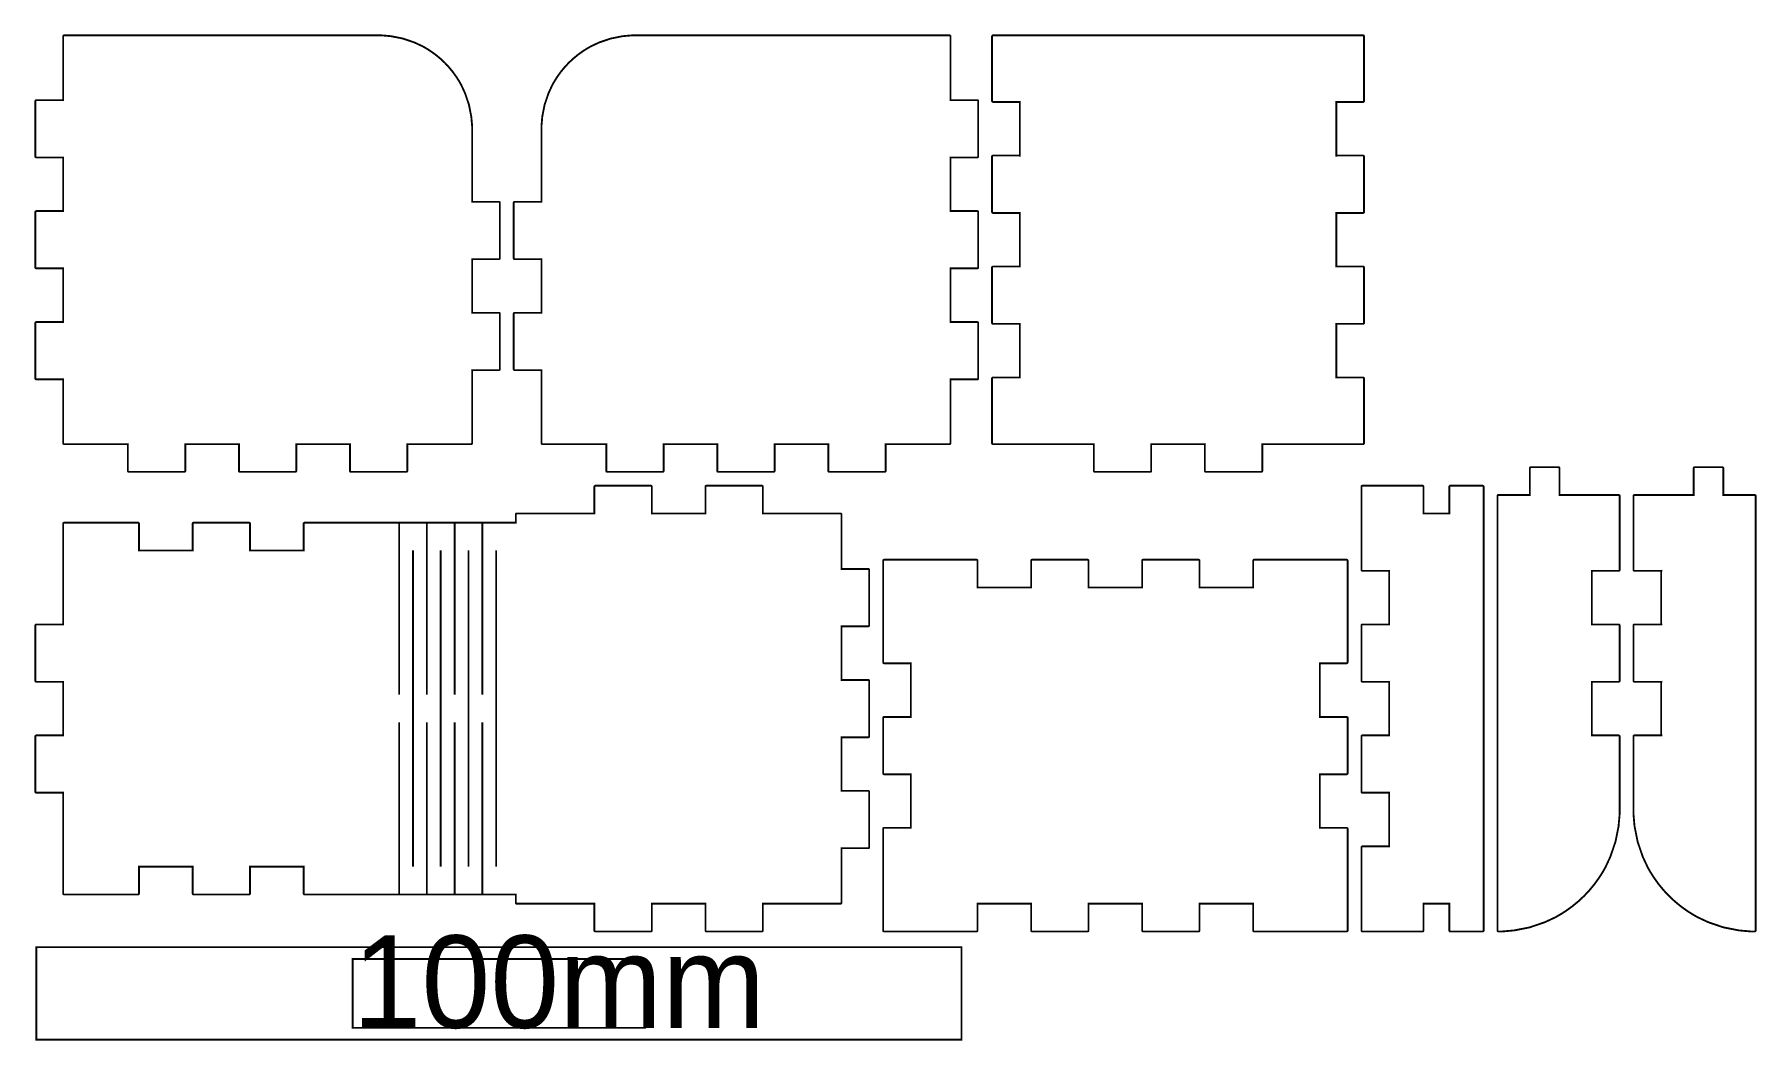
# Model space of a CAD drawing. Extents: x 1 to 187, y 1 to 110.
import ezdxf

# ---------------------------------------------------------------- set-up
doc = ezdxf.new("R2010")
doc.units = 0
doc.layers.get('0').update_dxf_attribs({"linetype": 'CONTINUOUS'})

msp = doc.modelspace()

# ---------------------------------------------------------------- linework, layer by layer
at = {"color": 0, "const_width": 0.2}
for points in [[(37.8506, 109.642), (3.85025, 109.642), (3.83233, 109.642), (3.77857, 109.613), (3.74964, 109.56), (3.74964, 109.542)], [(3.74964, 109.542), (3.74964, 102.541)], [(47.9517, 91.5416), (47.9517, 99.5412), (47.9517, 99.8721), (47.8635, 100.863), (47.607, 102.155), (47.1826, 103.404), (46.7625, 104.307), (46.5984, 104.592), (46.5155, 104.737), (46.247, 105.155), (45.8625, 105.693), (45.4434, 106.203), (44.9929, 106.684), (44.5107, 107.134), (44.0009, 107.553), (43.4633, 107.939), (43.0431, 108.206), (42.901, 108.289), (42.6145, 108.454), (41.7131, 108.875), (40.4647, 109.299), (39.1707, 109.555), (38.1801, 109.642), (37.8506, 109.642)], [(55.4496, 91.5416), (55.4496, 99.5412), (55.4496, 99.8721), (55.5364, 100.863), (55.7925, 102.155), (56.2169, 103.404), (56.6374, 104.307), (56.8029, 104.592), (56.8854, 104.735), (57.1528, 105.155), (57.5374, 105.693), (57.9561, 106.203), (58.4069, 106.684), (58.8892, 107.134), (59.399, 107.553), (59.9362, 107.939), (60.3567, 108.206), (60.5, 108.289), (60.7854, 108.454), (61.6864, 108.875), (62.9348, 109.299), (64.2288, 109.555), (65.2198, 109.642), (65.5507, 109.642)], [(65.5507, 109.642), (99.5507, 109.642), (99.5673, 109.642), (99.6213, 109.613), (99.6516, 109.56), (99.6516, 109.542)], [(99.6516, 109.542), (99.6516, 102.541)], [(107.249, 109.644), (104.249, 109.644), (104.231, 109.644), (104.177, 109.615), (104.148, 109.561), (104.148, 109.543)], [(104.148, 109.543), (104.148, 102.543)], [(141.249, 109.644), (107.249, 109.644)], [(144.249, 109.644), (141.249, 109.644)], [(144.35, 109.543), (144.35, 109.561), (144.319, 109.615), (144.265, 109.644), (144.249, 109.644)], [(144.35, 102.543), (144.35, 109.543)], [(3.85025, 102.642), (0.85025, 102.642), (0.83234, 102.642), (0.77859, 102.613), (0.74965, 102.559), (0.74965, 102.541)], [(0.74965, 102.541), (0.74965, 96.5412), (0.74965, 96.5246), (0.77859, 96.471), (0.83234, 96.4406), (0.85025, 96.4406)], [(3.74964, 102.541), (3.74964, 102.559), (3.77857, 102.613), (3.83233, 102.642), (3.85025, 102.642)], [(99.6516, 102.541), (99.6516, 102.559), (99.6213, 102.613), (99.5673, 102.642), (99.5507, 102.642)], [(99.5507, 102.642), (102.551, 102.642), (102.567, 102.642), (102.621, 102.613), (102.651, 102.559), (102.651, 102.541)], [(102.651, 102.541), (102.651, 96.5412), (102.651, 96.5246), (102.621, 96.471), (102.567, 96.4406), (102.551, 96.4406)], [(104.148, 102.543), (104.148, 102.526), (104.177, 102.472), (104.231, 102.442), (104.249, 102.442)], [(104.249, 102.442), (107.249, 102.442), (107.231, 102.442), (107.177, 102.472), (107.148, 102.526), (107.148, 102.543)], [(107.148, 102.543), (107.148, 96.5426), (107.148, 96.5606), (107.177, 96.6142), (107.231, 96.6431), (107.249, 96.6431)], [(141.35, 96.5426), (141.35, 102.543), (141.35, 102.526), (141.319, 102.472), (141.266, 102.442), (141.249, 102.442)], [(141.249, 102.442), (144.249, 102.442), (144.265, 102.442), (144.319, 102.472), (144.35, 102.526), (144.35, 102.543)], [(0.85025, 96.4406), (3.85025, 96.4406), (3.83233, 96.4406), (3.77857, 96.471), (3.74964, 96.5246), (3.74964, 96.5412)], [(3.74964, 96.5412), (3.74964, 90.5411)], [(102.551, 96.4406), (99.5507, 96.4406), (99.5673, 96.4406), (99.6213, 96.471), (99.6516, 96.5246), (99.6516, 96.5412)], [(99.6516, 96.5412), (99.6516, 90.5411)], [(107.249, 96.6431), (104.249, 96.6431), (104.231, 96.6431), (104.177, 96.6142), (104.148, 96.5606), (104.148, 96.5426)], [(104.148, 96.5426), (104.148, 90.5425)], [(144.249, 96.6431), (141.249, 96.6431), (141.266, 96.6431), (141.319, 96.6142), (141.35, 96.5606), (141.35, 96.5426)], [(144.35, 96.5426), (144.35, 96.5606), (144.319, 96.6142), (144.265, 96.6431), (144.249, 96.6431)], [(144.35, 90.5425), (144.35, 96.5426)], [(50.8512, 91.6421), (47.8511, 91.6421), (47.8677, 91.6421), (47.9213, 91.6132), (47.9517, 91.5596), (47.9517, 91.5416)], [(50.9517, 85.5416), (50.9517, 91.5416), (50.9517, 91.5596), (50.9214, 91.6132), (50.8674, 91.6421), (50.8512, 91.6421)], [(52.4496, 85.5416), (52.4496, 91.5416), (52.4496, 91.5596), (52.4785, 91.6132), (52.5321, 91.6421), (52.5501, 91.6421)], [(52.5501, 91.6421), (55.5502, 91.6421), (55.5322, 91.6421), (55.4785, 91.6132), (55.4496, 91.5596), (55.4496, 91.5416)], [(3.85025, 90.642), (0.85025, 90.642), (0.83234, 90.642), (0.77859, 90.6127), (0.74965, 90.5591), (0.74965, 90.5411)], [(0.74965, 90.5411), (0.74965, 84.5414), (0.74965, 84.5249), (0.77859, 84.4709), (0.83234, 84.4405), (0.85025, 84.4405)], [(3.74964, 90.5411), (3.74964, 90.5591), (3.77857, 90.6127), (3.83233, 90.642), (3.85025, 90.642)], [(99.6516, 90.5411), (99.6516, 90.5591), (99.6213, 90.6127), (99.5673, 90.642), (99.5507, 90.642)], [(99.5507, 90.642), (102.551, 90.642), (102.567, 90.642), (102.621, 90.6127), (102.651, 90.5591), (102.651, 90.5411)], [(102.651, 90.5411), (102.651, 84.5414), (102.651, 84.5249), (102.621, 84.4709), (102.567, 84.4405), (102.551, 84.4405)], [(104.148, 90.5425), (104.148, 90.526), (104.177, 90.4723), (104.231, 90.442), (104.249, 90.442)], [(104.249, 90.442), (107.249, 90.442), (107.231, 90.442), (107.177, 90.4723), (107.148, 90.526), (107.148, 90.5425)], [(107.148, 90.5425), (107.148, 84.5425), (107.148, 84.5605), (107.177, 84.6145), (107.231, 84.6434), (107.249, 84.6434)], [(141.35, 84.5425), (141.35, 90.5425), (141.35, 90.526), (141.319, 90.4723), (141.266, 90.442), (141.249, 90.442)], [(141.249, 90.442), (144.249, 90.442), (144.265, 90.442), (144.319, 90.4723), (144.35, 90.526), (144.35, 90.5425)], [(47.9517, 85.5416), (47.9517, 85.5253), (47.9213, 85.4714), (47.8677, 85.441), (47.8511, 85.441)], [(47.8511, 85.441), (50.8512, 85.441), (50.8674, 85.441), (50.9214, 85.4714), (50.9517, 85.5253), (50.9517, 85.5416)], [(47.9517, 79.5419), (47.9517, 85.5416)], [(55.5502, 85.441), (52.5501, 85.441), (52.5321, 85.441), (52.4785, 85.4714), (52.4496, 85.5253), (52.4496, 85.5416)], [(55.4496, 79.5419), (55.4496, 85.5416)], [(55.4496, 85.5416), (55.4496, 85.5253), (55.4785, 85.4714), (55.5322, 85.441), (55.5502, 85.441)], [(0.85025, 84.4405), (3.85025, 84.4405), (3.83233, 84.4405), (3.77857, 84.4709), (3.74964, 84.5249), (3.74964, 84.5414)], [(3.74964, 84.5414), (3.74964, 78.5414)], [(102.551, 84.4405), (99.5507, 84.4405), (99.5673, 84.4405), (99.6213, 84.4709), (99.6516, 84.5249), (99.6516, 84.5414)], [(99.6516, 84.5414), (99.6516, 78.5414)], [(107.249, 84.6434), (104.249, 84.6434), (104.231, 84.6434), (104.177, 84.6145), (104.148, 84.5605), (104.148, 84.5425)], [(104.148, 84.5425), (104.148, 78.5428)], [(144.249, 84.6434), (141.249, 84.6434), (141.266, 84.6434), (141.319, 84.6145), (141.35, 84.5605), (141.35, 84.5425)], [(144.35, 84.5425), (144.35, 84.5605), (144.319, 84.6145), (144.265, 84.6434), (144.249, 84.6434)], [(144.35, 78.5428), (144.35, 84.5425)], [(3.85025, 78.6419), (0.85025, 78.6419), (0.83234, 78.6419), (0.77859, 78.613), (0.74965, 78.5594), (0.74965, 78.5414)], [(0.74965, 78.5414), (0.74965, 72.5413), (0.74965, 72.5248), (0.77859, 72.4711), (0.83234, 72.4408), (0.85025, 72.4408)], [(3.74964, 78.5414), (3.74964, 78.5594), (3.77857, 78.613), (3.83233, 78.6419), (3.85025, 78.6419)], [(50.8512, 79.6424), (47.8511, 79.6424), (47.8677, 79.6424), (47.9213, 79.6135), (47.9517, 79.5595), (47.9517, 79.5419)], [(50.9517, 73.5418), (50.9517, 79.5419), (50.9517, 79.5595), (50.9214, 79.6135), (50.8674, 79.6424), (50.8512, 79.6424)], [(52.4496, 73.5418), (52.4496, 79.5419), (52.4496, 79.5595), (52.4785, 79.6135), (52.5321, 79.6424), (52.5501, 79.6424)], [(52.5501, 79.6424), (55.5502, 79.6424), (55.5322, 79.6424), (55.4785, 79.6135), (55.4496, 79.5595), (55.4496, 79.5419)], [(99.6516, 78.5414), (99.6516, 78.5594), (99.6213, 78.613), (99.5673, 78.6419), (99.5507, 78.6419)], [(99.5507, 78.6419), (102.551, 78.6419), (102.567, 78.6419), (102.621, 78.613), (102.651, 78.5594), (102.651, 78.5414)], [(102.651, 78.5414), (102.651, 72.5413), (102.651, 72.5248), (102.621, 72.4711), (102.567, 72.4408), (102.551, 72.4408)], [(104.148, 78.5428), (104.148, 78.5262), (104.177, 78.4722), (104.231, 78.4419), (104.249, 78.4419)], [(104.249, 78.4419), (107.249, 78.4419), (107.231, 78.4419), (107.177, 78.4722), (107.148, 78.5262), (107.148, 78.5428)], [(107.148, 78.5428), (107.148, 72.5428), (107.148, 72.5607), (107.177, 72.6144), (107.231, 72.6433), (107.249, 72.6433)], [(141.35, 72.5428), (141.35, 78.5428), (141.35, 78.5262), (141.319, 78.4722), (141.266, 78.4419), (141.249, 78.4419)], [(141.249, 78.4419), (144.249, 78.4419), (144.265, 78.4419), (144.319, 78.4722), (144.35, 78.5262), (144.35, 78.5428)], [(0.85025, 72.4408), (3.85025, 72.4408), (3.83233, 72.4408), (3.77857, 72.4711), (3.74964, 72.5248), (3.74964, 72.5413)], [(3.74964, 72.5413), (3.74964, 65.5408), (3.74964, 65.5242), (3.77857, 65.4706), (3.83233, 65.4403), (3.85025, 65.4403)], [(47.9517, 73.5418), (47.9517, 73.5252), (47.9213, 73.4716), (47.8677, 73.4413), (47.8511, 73.4413)], [(47.8511, 73.4413), (50.8512, 73.4413), (50.8674, 73.4413), (50.9214, 73.4716), (50.9517, 73.5252), (50.9517, 73.5418)], [(47.9517, 65.5422), (47.9517, 73.5418)], [(55.5502, 73.4413), (52.5501, 73.4413), (52.5321, 73.4413), (52.4785, 73.4716), (52.4496, 73.5252), (52.4496, 73.5418)], [(55.4496, 65.5422), (55.4496, 73.5418)], [(55.4496, 73.5418), (55.4496, 73.5252), (55.4785, 73.4716), (55.5322, 73.4413), (55.5502, 73.4413)], [(102.551, 72.4408), (99.5507, 72.4408), (99.5673, 72.4408), (99.6213, 72.4711), (99.6516, 72.5248), (99.6516, 72.5413)], [(99.6516, 72.5413), (99.6516, 65.5408), (99.6516, 65.5242), (99.6213, 65.4706), (99.5673, 65.4403), (99.5507, 65.4403)], [(107.249, 72.6433), (104.249, 72.6433), (104.231, 72.6433), (104.177, 72.6144), (104.148, 72.5607), (104.148, 72.5428)], [(104.148, 72.5428), (104.148, 65.5422)], [(144.249, 72.6433), (141.249, 72.6433), (141.266, 72.6433), (141.319, 72.6144), (141.35, 72.5607), (141.35, 72.5428)], [(144.35, 72.5428), (144.35, 72.5607), (144.319, 72.6144), (144.265, 72.6433), (144.249, 72.6433)], [(144.35, 65.5422), (144.35, 72.5428)], [(3.85025, 65.4417), (10.8507, 65.4417)], [(10.8507, 65.4417), (10.8327, 65.4417), (10.779, 65.472), (10.7501, 65.5257), (10.7501, 65.5422)], [(10.7501, 65.5422), (10.7501, 62.5422), (10.7501, 62.5256), (10.779, 62.472), (10.8327, 62.4417), (10.8507, 62.4417)], [(16.9513, 62.5422), (16.9513, 65.5422), (16.9513, 65.5257), (16.9209, 65.472), (16.8672, 65.4417), (16.8506, 65.4417)], [(16.8506, 65.4417), (22.8506, 65.4417)], [(22.8506, 65.4417), (22.8327, 65.4417), (22.779, 65.472), (22.75, 65.5257), (22.75, 65.5422)], [(22.75, 65.5422), (22.75, 62.5422), (22.75, 62.5256), (22.779, 62.472), (22.8327, 62.4417), (22.8506, 62.4417)], [(28.9512, 62.5422), (28.9512, 65.5422), (28.9512, 65.5257), (28.9209, 65.472), (28.8671, 65.4417), (28.8506, 65.4417)], [(28.8506, 65.4417), (34.8506, 65.4417)], [(34.8506, 65.4417), (34.8327, 65.4417), (34.7789, 65.472), (34.75, 65.5257), (34.75, 65.5422)], [(34.75, 65.5422), (34.75, 62.5422), (34.75, 62.5256), (34.7789, 62.472), (34.8327, 62.4417), (34.8506, 62.4417)], [(40.9512, 62.5422), (40.9512, 65.5422), (40.9512, 65.5257), (40.9208, 65.472), (40.8672, 65.4417), (40.8506, 65.4417)], [(40.8506, 65.4417), (47.8511, 65.4417), (47.8677, 65.4417), (47.9213, 65.472), (47.9517, 65.5257), (47.9517, 65.5422)], [(62.5507, 65.4417), (55.5502, 65.4417), (55.5322, 65.4417), (55.4785, 65.472), (55.4496, 65.5257), (55.4496, 65.5422)], [(62.4498, 62.5422), (62.4498, 65.5422), (62.4498, 65.5257), (62.4787, 65.472), (62.5327, 65.4417), (62.5507, 65.4417)], [(68.5504, 65.4417), (68.5669, 65.4417), (68.6209, 65.472), (68.6513, 65.5257), (68.6513, 65.5422)], [(68.6513, 65.5422), (68.6513, 62.5422), (68.6513, 62.5256), (68.6209, 62.472), (68.5669, 62.4417), (68.5504, 62.4417)], [(74.5504, 65.4417), (68.5504, 65.4417)], [(74.4499, 62.5422), (74.4499, 65.5422), (74.4499, 65.5257), (74.4788, 65.472), (74.5324, 65.4417), (74.5504, 65.4417)], [(80.5505, 65.4417), (80.567, 65.4417), (80.6207, 65.472), (80.651, 65.5257), (80.651, 65.5422)], [(80.651, 65.5422), (80.651, 62.5422), (80.651, 62.5256), (80.6207, 62.472), (80.567, 62.4417), (80.5505, 62.4417)], [(86.5505, 65.4417), (80.5505, 65.4417)], [(86.45, 62.5422), (86.45, 65.5422), (86.45, 65.5257), (86.4789, 65.472), (86.5325, 65.4417), (86.5505, 65.4417)], [(92.5505, 65.4417), (92.5671, 65.4417), (92.6207, 65.472), (92.6511, 65.5257), (92.6511, 65.5422)], [(92.6511, 65.5422), (92.6511, 62.5422), (92.6511, 62.5256), (92.6207, 62.472), (92.5671, 62.4417), (92.5505, 62.4417)], [(99.5497, 65.4417), (92.5505, 65.4417)], [(104.148, 65.5422), (104.148, 65.5257), (104.177, 65.472), (104.231, 65.4417), (104.249, 65.4417)], [(104.249, 65.4417), (107.249, 65.4417)], [(107.25, 65.4417), (115.249, 65.4417)], [(115.249, 65.4417), (115.232, 65.4417), (115.178, 65.472), (115.149, 65.5257), (115.149, 65.5422)], [(115.149, 65.5422), (115.149, 62.5422), (115.149, 62.5256), (115.178, 62.472), (115.232, 62.4417), (115.249, 62.4417)], [(121.35, 62.5422), (121.35, 65.5422), (121.35, 65.5257), (121.32, 65.472), (121.266, 65.4417), (121.249, 65.4417)], [(121.249, 65.4417), (127.249, 65.4417)], [(127.249, 65.4417), (127.231, 65.4417), (127.178, 65.472), (127.149, 65.5257), (127.149, 65.5422)], [(127.149, 65.5422), (127.149, 62.5422), (127.149, 62.5256), (127.178, 62.472), (127.231, 62.4417), (127.249, 62.4417)], [(133.35, 62.5422), (133.35, 65.5422), (133.35, 65.5257), (133.32, 65.472), (133.266, 65.4417), (133.249, 65.4417)], [(133.249, 65.4417), (141.249, 65.4417)], [(141.249, 65.4417), (144.249, 65.4417), (144.265, 65.4417), (144.319, 65.472), (144.35, 65.5257), (144.35, 65.5422)], [(10.8507, 62.4417), (16.8506, 62.4417), (16.8672, 62.4417), (16.9209, 62.472), (16.9513, 62.5256), (16.9513, 62.5422)], [(22.8506, 62.4417), (28.8506, 62.4417), (28.8671, 62.4417), (28.9209, 62.472), (28.9512, 62.5256), (28.9512, 62.5422)], [(34.8506, 62.4417), (40.8506, 62.4417), (40.8672, 62.4417), (40.9208, 62.472), (40.9512, 62.5256), (40.9512, 62.5422)], [(68.5504, 62.4417), (62.5507, 62.4417), (62.5327, 62.4417), (62.4787, 62.472), (62.4498, 62.5256), (62.4498, 62.5422)], [(80.5505, 62.4417), (74.5504, 62.4417), (74.5324, 62.4417), (74.4788, 62.472), (74.4499, 62.5256), (74.4499, 62.5422)], [(92.5505, 62.4417), (86.5505, 62.4417), (86.5325, 62.4417), (86.4789, 62.472), (86.45, 62.5256), (86.45, 62.5422)], [(115.249, 62.4417), (121.249, 62.4417), (121.266, 62.4417), (121.32, 62.472), (121.35, 62.5256), (121.35, 62.5422)], [(127.249, 62.4417), (133.249, 62.4417), (133.266, 62.4417), (133.32, 62.472), (133.35, 62.5256), (133.35, 62.5422)], [(165.373, 62.9419), (162.373, 62.9419), (162.355, 62.9419), (162.301, 62.913), (162.272, 62.8594), (162.272, 62.8414)], [(162.272, 62.8414), (162.272, 59.8413), (162.272, 59.8593), (162.301, 59.913), (162.355, 59.9419), (162.373, 59.9419)], [(165.474, 59.8413), (165.474, 62.8414), (165.474, 62.8594), (165.443, 62.913), (165.389, 62.9419), (165.373, 62.9419)], [(179.972, 59.8413), (179.972, 62.8414), (179.972, 62.8594), (180.001, 62.913), (180.055, 62.9419), (180.072, 62.9419)], [(180.072, 62.9419), (183.072, 62.9419), (183.089, 62.9419), (183.143, 62.913), (183.173, 62.8594), (183.173, 62.8414)], [(183.173, 62.8414), (183.173, 59.8413), (183.173, 59.8593), (183.143, 59.913), (183.089, 59.9419), (183.072, 59.9419)], [(67.2715, 60.9424), (61.2719, 60.9424), (61.2539, 60.9424), (61.1999, 60.9134), (61.171, 60.8598), (61.171, 60.8418)], [(61.171, 60.8418), (61.171, 57.8418), (61.171, 57.8598), (61.1999, 57.9134), (61.2539, 57.9423), (61.2719, 57.9423)], [(67.3724, 57.8418), (67.3724, 60.8418), (67.3724, 60.8598), (67.3421, 60.9134), (67.2881, 60.9424), (67.2715, 60.9424)], [(79.2716, 60.9424), (73.2716, 60.9424), (73.2536, 60.9424), (73.2, 60.9134), (73.1711, 60.8598), (73.1711, 60.8418)], [(73.1711, 60.8418), (73.1711, 57.8418), (73.1711, 57.8598), (73.2, 57.9134), (73.2536, 57.9423), (73.2716, 57.9423)], [(79.3722, 57.8418), (79.3722, 60.8418), (79.3722, 60.8598), (79.3418, 60.9134), (79.2882, 60.9424), (79.2716, 60.9424)], [(147.172, 60.9424), (144.172, 60.9424), (144.154, 60.9424), (144.1, 60.9134), (144.071, 60.8598), (144.071, 60.8418)], [(144.071, 60.8418), (144.071, 57.8418)], [(150.672, 60.9424), (147.172, 60.9424)], [(150.773, 57.8418), (150.773, 60.8418), (150.773, 60.8598), (150.742, 60.9134), (150.688, 60.9424), (150.672, 60.9424)], [(153.672, 60.9424), (153.654, 60.9424), (153.6, 60.9134), (153.571, 60.8598), (153.571, 60.8418)], [(153.571, 60.8418), (153.571, 57.8418), (153.571, 57.8598), (153.6, 57.9134), (153.654, 57.9423), (153.672, 57.9423)], [(157.172, 60.9424), (153.672, 60.9424)], [(157.273, 57.8418), (157.273, 60.8418), (157.273, 60.8598), (157.243, 60.9134), (157.189, 60.9424), (157.172, 60.9424)], [(158.873, 59.9419), (158.855, 59.9419), (158.801, 59.913), (158.772, 59.8593), (158.772, 59.8413)], [(158.772, 59.8413), (158.772, 12.8419), (158.772, 12.8254), (158.801, 12.7716), (158.855, 12.7413), (158.873, 12.7413)], [(162.373, 59.9419), (158.873, 59.9419)], [(168.873, 59.9419), (165.373, 59.9419)], [(165.373, 59.9419), (165.389, 59.9419), (165.443, 59.913), (165.474, 59.8593), (165.474, 59.8413)], [(171.873, 59.9419), (168.873, 59.9419)], [(171.974, 59.8413), (171.974, 59.8593), (171.943, 59.913), (171.89, 59.9419), (171.873, 59.9419)], [(171.974, 51.8418), (171.974, 59.8413)], [(173.471, 59.8413), (173.471, 59.8593), (173.501, 59.913), (173.554, 59.9419), (173.572, 59.9419)], [(173.471, 51.8418), (173.471, 59.8413)], [(173.572, 59.9419), (176.572, 59.9419)], [(176.572, 59.9419), (180.072, 59.9419)], [(180.072, 59.9419), (180.055, 59.9419), (180.001, 59.913), (179.972, 59.8593), (179.972, 59.8413)], [(183.072, 59.9419), (186.573, 59.9419)], [(186.573, 59.9419), (186.589, 59.9419), (186.643, 59.913), (186.673, 59.8593), (186.673, 59.8413)], [(186.673, 59.8413), (186.673, 12.8419), (186.673, 12.8254), (186.643, 12.7716), (186.589, 12.7413), (186.573, 12.7413)], [(61.2719, 57.9423), (52.772, 57.9423), (52.754, 57.9423), (52.7004, 57.9134), (52.6715, 57.8598), (52.6715, 57.8418)], [(52.6715, 57.8418), (52.6715, 56.8413), (52.6715, 56.8593), (52.7004, 56.9129), (52.754, 56.9419), (52.772, 56.9419)], [(73.2716, 57.9423), (67.2715, 57.9423)], [(67.2715, 57.9423), (67.2881, 57.9423), (67.3421, 57.9134), (67.3724, 57.8598), (67.3724, 57.8418)], [(87.7715, 57.9423), (79.2716, 57.9423)], [(79.2716, 57.9423), (79.2882, 57.9423), (79.3418, 57.9134), (79.3722, 57.8598), (79.3722, 57.8418)], [(87.872, 51.8418), (87.872, 57.8418), (87.872, 57.8598), (87.8417, 57.9134), (87.788, 57.9423), (87.7715, 57.9423)], [(144.071, 57.8418), (144.071, 51.8418)], [(153.672, 57.9423), (150.672, 57.9423), (150.688, 57.9423), (150.742, 57.9134), (150.773, 57.8598), (150.773, 57.8418)], [(157.273, 15.8419), (157.273, 57.8418)], [(11.8497, 56.9419), (3.85025, 56.9419), (3.83233, 56.9419), (3.77857, 56.9129), (3.74964, 56.8593), (3.74964, 56.8413)], [(3.74964, 56.8413), (3.74964, 53.8413)], [(11.9503, 53.8413), (11.9503, 56.8413), (11.9503, 56.8593), (11.92, 56.9129), (11.8663, 56.9419), (11.8497, 56.9419)], [(17.8497, 56.9419), (17.8318, 56.9419), (17.7781, 56.9129), (17.7491, 56.8593), (17.7491, 56.8413)], [(17.7491, 56.8413), (17.7491, 53.8413), (17.7491, 53.8593), (17.7781, 53.9129), (17.8318, 53.9418), (17.8497, 53.9418)], [(23.8497, 56.9419), (17.8497, 56.9419)], [(23.9503, 53.8413), (23.9503, 56.8413), (23.9503, 56.8593), (23.92, 56.9129), (23.8662, 56.9419), (23.8497, 56.9419)], [(29.8497, 56.9419), (29.8318, 56.9419), (29.778, 56.9129), (29.7491, 56.8593), (29.7491, 56.8413)], [(29.7491, 56.8413), (29.7491, 53.8413), (29.7491, 53.8593), (29.778, 53.9129), (29.8318, 53.9418), (29.8497, 53.9418)], [(37.8492, 56.9419), (29.8497, 56.9419)], [(52.772, 56.9419), (37.8492, 56.9419)], [(40.0611, 38.3413), (40.0611, 56.9419)], [(43.0611, 38.3413), (43.0611, 56.9419)], [(46.0608, 38.3413), (46.0608, 56.9419)], [(49.0608, 38.3413), (49.0608, 56.9419)], [(17.8497, 53.9418), (11.8497, 53.9418), (11.8663, 53.9418), (11.92, 53.9129), (11.9503, 53.8593), (11.9503, 53.8413)], [(29.8497, 53.9418), (23.8497, 53.9418), (23.8662, 53.9418), (23.92, 53.9129), (23.9503, 53.8593), (23.9503, 53.8413)], [(41.5604, 53.9418), (41.5604, 19.7418)], [(44.5604, 53.9418), (44.5604, 19.7418)], [(47.5601, 53.9418), (47.5601, 19.7418)], [(50.5601, 53.9418), (50.5601, 19.7418)], [(3.74964, 53.8413), (3.74964, 45.8417)], [(95.4719, 52.9414), (92.4719, 52.9414), (92.4539, 52.9414), (92.4003, 52.9124), (92.3713, 52.8588), (92.3713, 52.8408)], [(92.3713, 52.8408), (92.3713, 49.8408)], [(102.472, 52.9414), (95.4719, 52.9414)], [(102.573, 49.8408), (102.573, 52.8408), (102.573, 52.8588), (102.543, 52.9124), (102.489, 52.9414), (102.472, 52.9414)], [(108.472, 52.9414), (108.454, 52.9414), (108.401, 52.9124), (108.372, 52.8588), (108.372, 52.8408)], [(108.372, 52.8408), (108.372, 49.8408), (108.372, 49.8588), (108.401, 49.9124), (108.454, 49.9413), (108.472, 49.9413)], [(114.472, 52.9414), (108.472, 52.9414)], [(114.573, 49.8408), (114.573, 52.8408), (114.573, 52.8588), (114.543, 52.9124), (114.489, 52.9414), (114.472, 52.9414)], [(120.472, 52.9414), (120.454, 52.9414), (120.401, 52.9124), (120.372, 52.8588), (120.372, 52.8408)], [(120.372, 52.8408), (120.372, 49.8408), (120.372, 49.8588), (120.401, 49.9124), (120.454, 49.9413), (120.472, 49.9413)], [(126.472, 52.9414), (120.472, 52.9414)], [(126.573, 49.8408), (126.573, 52.8408), (126.573, 52.8588), (126.542, 52.9124), (126.489, 52.9414), (126.472, 52.9414)], [(132.472, 52.9414), (132.454, 52.9414), (132.401, 52.9124), (132.372, 52.8588), (132.372, 52.8408)], [(132.372, 52.8408), (132.372, 49.8408), (132.372, 49.8588), (132.401, 49.9124), (132.454, 49.9413), (132.472, 49.9413)], [(139.472, 52.9414), (132.472, 52.9414)], [(142.472, 52.9414), (139.472, 52.9414)], [(142.573, 49.8408), (142.573, 52.8408), (142.573, 52.8588), (142.543, 52.9124), (142.489, 52.9414), (142.472, 52.9414)], [(90.7715, 51.9423), (87.7715, 51.9423), (87.788, 51.9423), (87.8417, 51.9134), (87.872, 51.8597), (87.872, 51.8418)], [(90.872, 45.8417), (90.872, 51.8418), (90.872, 51.8597), (90.8417, 51.9134), (90.7881, 51.9423), (90.7715, 51.9423)], [(144.071, 51.8418), (144.071, 51.8252), (144.1, 51.7715), (144.154, 51.7412), (144.172, 51.7412)], [(144.172, 51.7412), (147.172, 51.7412), (147.154, 51.7412), (147.1, 51.7715), (147.071, 51.8252), (147.071, 51.8418)], [(147.071, 51.8418), (147.071, 45.8417), (147.071, 45.8597), (147.1, 45.9133), (147.154, 45.9422), (147.172, 45.9422)], [(168.974, 45.8417), (168.974, 51.8418), (168.974, 51.8252), (168.944, 51.7715), (168.89, 51.7412), (168.873, 51.7412)], [(168.873, 51.7412), (171.873, 51.7412), (171.89, 51.7412), (171.943, 51.7715), (171.974, 51.8252), (171.974, 51.8418)], [(176.572, 51.7412), (173.572, 51.7412), (173.554, 51.7412), (173.501, 51.7715), (173.471, 51.8252), (173.471, 51.8418)], [(176.471, 45.8417), (176.471, 51.8418), (176.471, 51.8252), (176.5, 51.7715), (176.554, 51.7412), (176.572, 51.7412)], [(92.3713, 49.8408), (92.3713, 41.8412)], [(108.472, 49.9413), (102.472, 49.9413), (102.489, 49.9413), (102.543, 49.9124), (102.573, 49.8588), (102.573, 49.8408)], [(120.472, 49.9413), (114.472, 49.9413), (114.489, 49.9413), (114.543, 49.9124), (114.573, 49.8588), (114.573, 49.8408)], [(132.472, 49.9413), (126.472, 49.9413), (126.489, 49.9413), (126.542, 49.9124), (126.573, 49.8588), (126.573, 49.8408)], [(142.573, 41.8412), (142.573, 49.8408)], [(3.85025, 45.9422), (0.85025, 45.9422), (0.83234, 45.9422), (0.77859, 45.9133), (0.74965, 45.8597), (0.74965, 45.8417)], [(0.74965, 45.8417), (0.74965, 39.842), (0.74965, 39.8254), (0.77859, 39.7715), (0.83234, 39.7411), (0.85025, 39.7411)], [(3.74964, 45.8417), (3.74964, 45.8597), (3.77857, 45.9133), (3.83233, 45.9422), (3.85025, 45.9422)], [(87.872, 45.8417), (87.872, 45.8251), (87.8417, 45.7715), (87.788, 45.7412), (87.7715, 45.7412)], [(87.7715, 45.7412), (90.7715, 45.7412), (90.7881, 45.7412), (90.8417, 45.7715), (90.872, 45.8251), (90.872, 45.8417)], [(87.872, 39.842), (87.872, 45.8417)], [(147.172, 45.9422), (144.172, 45.9422), (144.154, 45.9422), (144.1, 45.9133), (144.071, 45.8597), (144.071, 45.8417)], [(144.071, 45.8417), (144.071, 39.842)], [(171.873, 45.9422), (168.873, 45.9422), (168.89, 45.9422), (168.944, 45.9133), (168.974, 45.8597), (168.974, 45.8417)], [(171.974, 45.8417), (171.974, 45.8597), (171.943, 45.9133), (171.89, 45.9422), (171.873, 45.9422)], [(171.974, 39.842), (171.974, 45.8417)], [(173.471, 45.8417), (173.471, 45.8597), (173.501, 45.9133), (173.554, 45.9422), (173.572, 45.9422)], [(173.471, 39.842), (173.471, 45.8417)], [(173.572, 45.9422), (176.572, 45.9422), (176.554, 45.9422), (176.5, 45.9133), (176.471, 45.8597), (176.471, 45.8417)], [(92.3713, 41.8412), (92.3713, 41.825), (92.4003, 41.771), (92.4539, 41.7407), (92.4719, 41.7407)], [(92.4719, 41.7407), (95.4719, 41.7407), (95.4539, 41.7407), (95.4003, 41.771), (95.3714, 41.825), (95.3714, 41.8412)], [(95.3714, 41.8412), (95.3714, 35.8415), (95.3714, 35.8592), (95.4003, 35.9131), (95.4539, 35.9421), (95.4719, 35.9421)], [(139.573, 35.8415), (139.573, 41.8412), (139.573, 41.825), (139.543, 41.771), (139.489, 41.7407), (139.472, 41.7407)], [(139.472, 41.7407), (142.472, 41.7407), (142.489, 41.7407), (142.543, 41.771), (142.573, 41.825), (142.573, 41.8412)], [(0.85025, 39.7411), (3.85025, 39.7411), (3.83233, 39.7411), (3.77857, 39.7715), (3.74964, 39.8254), (3.74964, 39.842)], [(3.74964, 39.842), (3.74964, 33.8419)], [(90.7715, 39.9426), (87.7715, 39.9426), (87.788, 39.9426), (87.8417, 39.9136), (87.872, 39.8597), (87.872, 39.842)], [(90.872, 33.8419), (90.872, 39.842), (90.872, 39.8597), (90.8417, 39.9136), (90.7881, 39.9426), (90.7715, 39.9426)], [(144.071, 39.842), (144.071, 39.8254), (144.1, 39.7715), (144.154, 39.7411), (144.172, 39.7411)], [(144.172, 39.7411), (147.172, 39.7411), (147.154, 39.7411), (147.1, 39.7715), (147.071, 39.8254), (147.071, 39.842)], [(147.071, 39.842), (147.071, 33.8419), (147.071, 33.8598), (147.1, 33.9135), (147.154, 33.9424), (147.172, 33.9424)], [(168.974, 33.8419), (168.974, 39.842), (168.974, 39.8254), (168.944, 39.7715), (168.89, 39.7411), (168.873, 39.7411)], [(168.873, 39.7411), (171.873, 39.7411), (171.89, 39.7411), (171.943, 39.7715), (171.974, 39.8254), (171.974, 39.842)], [(176.572, 39.7411), (173.572, 39.7411), (173.554, 39.7411), (173.501, 39.7715), (173.471, 39.8254), (173.471, 39.842)], [(176.471, 33.8419), (176.471, 39.842), (176.471, 39.8254), (176.5, 39.7715), (176.554, 39.7411), (176.572, 39.7411)], [(40.0611, 16.7418), (40.0611, 35.3413)], [(43.0611, 16.7418), (43.0611, 35.3413)], [(46.0608, 16.7418), (46.0608, 35.3413)], [(49.0608, 16.7418), (49.0608, 35.3413)], [(95.4719, 35.9421), (92.4719, 35.9421), (92.4539, 35.9421), (92.4003, 35.9131), (92.3713, 35.8592), (92.3713, 35.8415)], [(92.3713, 35.8415), (92.3713, 29.8414)], [(142.472, 35.9421), (139.472, 35.9421), (139.489, 35.9421), (139.543, 35.9131), (139.573, 35.8592), (139.573, 35.8415)], [(142.573, 35.8415), (142.573, 35.8592), (142.543, 35.9131), (142.489, 35.9421), (142.472, 35.9421)], [(142.573, 29.8414), (142.573, 35.8415)], [(3.85025, 33.9424), (0.85025, 33.9424), (0.83234, 33.9424), (0.77859, 33.9135), (0.74965, 33.8598), (0.74965, 33.8419)], [(0.74965, 33.8419), (0.74965, 27.8419), (0.74965, 27.8253), (0.77859, 27.7716), (0.83234, 27.7413), (0.85025, 27.7413)], [(3.74964, 33.8419), (3.74964, 33.8598), (3.77857, 33.9135), (3.83233, 33.9424), (3.85025, 33.9424)], [(87.872, 33.8419), (87.872, 33.8253), (87.8417, 33.7716), (87.788, 33.7413), (87.7715, 33.7413)], [(87.7715, 33.7413), (90.7715, 33.7413), (90.7881, 33.7413), (90.8417, 33.7716), (90.872, 33.8253), (90.872, 33.8419)], [(87.872, 27.8419), (87.872, 33.8419)], [(147.172, 33.9424), (144.172, 33.9424), (144.154, 33.9424), (144.1, 33.9135), (144.071, 33.8598), (144.071, 33.8419)], [(144.071, 33.8419), (144.071, 27.8419)], [(171.873, 33.9424), (168.873, 33.9424), (168.89, 33.9424), (168.944, 33.9135), (168.974, 33.8598), (168.974, 33.8419)], [(171.974, 33.8419), (171.974, 33.8598), (171.943, 33.9135), (171.89, 33.9424), (171.873, 33.9424)], [(171.974, 25.8423), (171.974, 33.8419)], [(173.471, 33.8419), (173.471, 33.8598), (173.501, 33.9135), (173.554, 33.9424), (173.572, 33.9424)], [(173.471, 25.8423), (173.471, 33.8419)], [(173.572, 33.9424), (176.572, 33.9424), (176.554, 33.9424), (176.5, 33.9135), (176.471, 33.8598), (176.471, 33.8419)], [(92.3713, 29.8414), (92.3713, 29.8249), (92.4003, 29.7711), (92.4539, 29.7408), (92.4719, 29.7408)], [(92.4719, 29.7408), (95.4719, 29.7408), (95.4539, 29.7408), (95.4003, 29.7711), (95.3714, 29.8249), (95.3714, 29.8414)], [(95.3714, 29.8414), (95.3714, 23.8414), (95.3714, 23.8593), (95.4003, 23.9131), (95.4539, 23.942), (95.4719, 23.942)], [(139.573, 23.8414), (139.573, 29.8414), (139.573, 29.8249), (139.543, 29.7711), (139.489, 29.7408), (139.472, 29.7408)], [(139.472, 29.7408), (142.472, 29.7408), (142.489, 29.7408), (142.543, 29.7711), (142.573, 29.8249), (142.573, 29.8414)], [(0.85025, 27.7413), (3.85025, 27.7413), (3.83233, 27.7413), (3.77857, 27.7716), (3.74964, 27.8253), (3.74964, 27.8419)], [(3.74964, 27.8419), (3.74964, 19.8424)], [(90.7715, 27.9425), (87.7715, 27.9425), (87.788, 27.9425), (87.8417, 27.9135), (87.872, 27.8598), (87.872, 27.8419)], [(90.872, 21.8419), (90.872, 27.8419), (90.872, 27.8598), (90.8417, 27.9135), (90.7881, 27.9425), (90.7715, 27.9425)], [(144.071, 27.8419), (144.071, 27.8253), (144.1, 27.7716), (144.154, 27.7413), (144.172, 27.7413)], [(144.172, 27.7413), (147.172, 27.7413), (147.154, 27.7413), (147.1, 27.7716), (147.071, 27.8253), (147.071, 27.8419)], [(147.071, 27.8419), (147.071, 21.8419), (147.071, 21.8598), (147.1, 21.9136), (147.154, 21.9425), (147.172, 21.9425)], [(158.873, 12.7413), (159.3, 12.7413), (160.586, 12.8543), (162.263, 13.1878), (163.882, 13.7377), (165.052, 14.2834), (165.422, 14.497), (165.608, 14.6044), (166.153, 14.9517), (166.849, 15.4519), (167.51, 15.9949), (168.135, 16.5792), (168.719, 17.2034), (169.263, 17.8649), (169.763, 18.5622), (170.111, 19.1065), (170.218, 19.2925), (170.432, 19.6632), (170.976, 20.8332), (171.526, 22.4524), (171.861, 24.1294), (171.974, 25.4152), (171.974, 25.8423)], [(186.573, 12.7413), (186.144, 12.7413), (184.858, 12.8543), (183.181, 13.1878), (181.562, 13.7377), (180.394, 14.2834), (180.023, 14.497), (179.836, 14.6044), (179.291, 14.9517), (178.595, 15.4519), (177.934, 15.9949), (177.309, 16.5792), (176.725, 17.2034), (176.181, 17.8649), (175.682, 18.5622), (175.335, 19.1065), (175.227, 19.2925), (175.012, 19.6646), (174.468, 20.8332), (173.918, 22.4524), (173.583, 24.1294), (173.471, 25.4152), (173.471, 25.8423)], [(95.4719, 23.942), (92.4719, 23.942), (92.4539, 23.942), (92.4003, 23.9131), (92.3713, 23.8593), (92.3713, 23.8414)], [(92.3713, 23.8414), (92.3713, 15.8419)], [(142.472, 23.942), (139.472, 23.942), (139.489, 23.942), (139.543, 23.9131), (139.573, 23.8593), (139.573, 23.8414)], [(142.573, 23.8414), (142.573, 23.8593), (142.543, 23.9131), (142.489, 23.942), (142.472, 23.942)], [(142.573, 15.8419), (142.573, 23.8414)], [(87.872, 21.8419), (87.872, 21.8254), (87.8417, 21.7716), (87.788, 21.7413), (87.7715, 21.7413)], [(87.7715, 21.7413), (90.7715, 21.7413), (90.7881, 21.7413), (90.8417, 21.7716), (90.872, 21.8254), (90.872, 21.8419)], [(87.872, 15.8419), (87.872, 21.8419)], [(147.172, 21.9425), (144.172, 21.9425), (144.154, 21.9425), (144.1, 21.9136), (144.071, 21.8598), (144.071, 21.8419)], [(144.071, 21.8419), (144.071, 15.8419)], [(3.74964, 19.8424), (3.74964, 16.8424), (3.74964, 16.8258), (3.77857, 16.7721), (3.83233, 16.7418), (3.85025, 16.7418)], [(11.9503, 16.8424), (11.9503, 19.8424), (11.9503, 19.8258), (11.92, 19.7721), (11.8663, 19.7418), (11.8497, 19.7418)], [(11.8497, 19.7418), (17.8497, 19.7418), (17.8318, 19.7418), (17.7781, 19.7721), (17.7491, 19.8258), (17.7491, 19.8424)], [(17.7491, 19.8424), (17.7491, 16.8424), (17.7491, 16.8258), (17.7781, 16.7721), (17.8318, 16.7418), (17.8497, 16.7418)], [(23.9503, 16.8424), (23.9503, 19.8424), (23.9503, 19.8258), (23.92, 19.7721), (23.8662, 19.7418), (23.8497, 19.7418)], [(23.8497, 19.7418), (29.8497, 19.7418), (29.8318, 19.7418), (29.778, 19.7721), (29.7491, 19.8258), (29.7491, 19.8424)], [(29.7491, 19.8424), (29.7491, 16.8424), (29.7491, 16.8258), (29.778, 16.7721), (29.8318, 16.7418), (29.8497, 16.7418)], [(3.85025, 16.7418), (11.8497, 16.7418)], [(11.8497, 16.7418), (11.8663, 16.7418), (11.92, 16.7721), (11.9503, 16.8258), (11.9503, 16.8424)], [(17.8497, 16.7418), (23.8497, 16.7418)], [(23.8497, 16.7418), (23.8662, 16.7418), (23.92, 16.7721), (23.9503, 16.8258), (23.9503, 16.8424)], [(29.8497, 16.7418), (37.8492, 16.7418)], [(37.8492, 16.7418), (52.772, 16.7418), (52.754, 16.7418), (52.7004, 16.7721), (52.6715, 16.8258), (52.6715, 16.8424)], [(52.6715, 16.8424), (52.6715, 15.8419), (52.6715, 15.8254), (52.7004, 15.7716), (52.754, 15.7413), (52.772, 15.7413)], [(52.772, 15.7413), (61.2719, 15.7413)], [(61.2719, 15.7413), (61.2539, 15.7413), (61.1999, 15.7716), (61.171, 15.8254), (61.171, 15.8419)], [(61.171, 15.8419), (61.171, 12.8419), (61.171, 12.8254), (61.1999, 12.7716), (61.2539, 12.7413), (61.2719, 12.7413)], [(67.3724, 12.8419), (67.3724, 15.8419), (67.3724, 15.8254), (67.3421, 15.7716), (67.2881, 15.7413), (67.2715, 15.7413)], [(67.2715, 15.7413), (73.2716, 15.7413)], [(73.2716, 15.7413), (73.2536, 15.7413), (73.2, 15.7716), (73.1711, 15.8254), (73.1711, 15.8419)], [(73.1711, 15.8419), (73.1711, 12.8419), (73.1711, 12.8254), (73.2, 12.7716), (73.2536, 12.7413), (73.2716, 12.7413)], [(79.3722, 12.8419), (79.3722, 15.8419), (79.3722, 15.8254), (79.3418, 15.7716), (79.2882, 15.7413), (79.2716, 15.7413)], [(79.2716, 15.7413), (87.7715, 15.7413), (87.788, 15.7413), (87.8417, 15.7716), (87.872, 15.8254), (87.872, 15.8419)], [(92.3713, 15.8419), (92.3713, 12.8419), (92.3713, 12.8254), (92.4003, 12.7716), (92.4539, 12.7413), (92.4719, 12.7413)], [(102.573, 12.8419), (102.573, 15.8419), (102.573, 15.8254), (102.543, 15.7716), (102.489, 15.7413), (102.472, 15.7413)], [(102.472, 15.7413), (108.472, 15.7413), (108.454, 15.7413), (108.401, 15.7716), (108.372, 15.8254), (108.372, 15.8419)], [(108.372, 15.8419), (108.372, 12.8419), (108.372, 12.8254), (108.401, 12.7716), (108.454, 12.7413), (108.472, 12.7413)], [(114.573, 12.8419), (114.573, 15.8419), (114.573, 15.8254), (114.543, 15.7716), (114.489, 15.7413), (114.472, 15.7413)], [(114.472, 15.7413), (120.472, 15.7413), (120.454, 15.7413), (120.401, 15.7716), (120.372, 15.8254), (120.372, 15.8419)], [(120.372, 15.8419), (120.372, 12.8419), (120.372, 12.8254), (120.401, 12.7716), (120.454, 12.7413), (120.472, 12.7413)], [(126.573, 12.8419), (126.573, 15.8419), (126.573, 15.8254), (126.542, 15.7716), (126.489, 15.7413), (126.472, 15.7413)], [(126.472, 15.7413), (132.472, 15.7413), (132.454, 15.7413), (132.401, 15.7716), (132.372, 15.8254), (132.372, 15.8419)], [(132.372, 15.8419), (132.372, 12.8419), (132.372, 12.8254), (132.401, 12.7716), (132.454, 12.7413), (132.472, 12.7413)], [(142.573, 12.8419), (142.573, 15.8419)], [(144.071, 15.8419), (144.071, 12.8419), (144.071, 12.8254), (144.1, 12.7716), (144.154, 12.7413), (144.172, 12.7413)], [(150.773, 12.8419), (150.773, 15.8419), (150.773, 15.8254), (150.742, 15.7716), (150.688, 15.7413), (150.672, 15.7413)], [(150.672, 15.7413), (153.672, 15.7413), (153.654, 15.7413), (153.6, 15.7716), (153.571, 15.8254), (153.571, 15.8419)], [(153.571, 15.8419), (153.571, 12.8419), (153.571, 12.8254), (153.6, 12.7716), (153.654, 12.7413), (153.672, 12.7413)], [(157.273, 12.8419), (157.273, 15.8419)], [(61.2719, 12.7413), (67.2715, 12.7413), (67.2881, 12.7413), (67.3421, 12.7716), (67.3724, 12.8254), (67.3724, 12.8419)], [(73.2716, 12.7413), (79.2716, 12.7413), (79.2882, 12.7413), (79.3418, 12.7716), (79.3722, 12.8254), (79.3722, 12.8419)], [(92.4719, 12.7413), (95.4719, 12.7413)], [(95.4733, 12.7413), (102.472, 12.7413)], [(102.472, 12.7413), (102.489, 12.7413), (102.543, 12.7716), (102.573, 12.8254), (102.573, 12.8419)], [(108.472, 12.7413), (114.472, 12.7413)], [(114.472, 12.7413), (114.489, 12.7413), (114.543, 12.7716), (114.573, 12.8254), (114.573, 12.8419)], [(120.472, 12.7413), (126.472, 12.7413)], [(126.472, 12.7413), (126.489, 12.7413), (126.542, 12.7716), (126.573, 12.8254), (126.573, 12.8419)], [(132.472, 12.7413), (139.472, 12.7413)], [(139.472, 12.7413), (142.472, 12.7413), (142.489, 12.7413), (142.543, 12.7716), (142.573, 12.8254), (142.573, 12.8419)], [(144.172, 12.7413), (147.172, 12.7413)], [(147.173, 12.7413), (150.672, 12.7413)], [(150.672, 12.7413), (150.688, 12.7413), (150.742, 12.7716), (150.773, 12.8254), (150.773, 12.8419)], [(153.672, 12.7413), (157.172, 12.7413)], [(157.172, 12.7413), (157.189, 12.7413), (157.243, 12.7716), (157.273, 12.8254), (157.273, 12.8419)]]:
    msp.add_lwpolyline(points, dxfattribs=at)
msp.add_lwpolyline([(0.85025, 11.0422), (100.85, 11.0422), (100.85, 1.0418), (0.85025, 1.0418), (0.85025, 11.0422)], close=True, dxfattribs=at)
at = {"color": 7, "const_width": 0.2}
msp.add_lwpolyline([(35.0449, 9.77166), (66.6542, 9.77166), (66.6542, 2.31235), (35.0449, 2.31235), (35.0449, 9.77166)], close=True, dxfattribs=at)

# ---------------------------------------------------------------- texts
at = {"color": 0}
msp.add_text('100mm', height=10, dxfattribs=at).set_placement((35.045, 2.31166))

doc.saveas('drawing.dxf')
